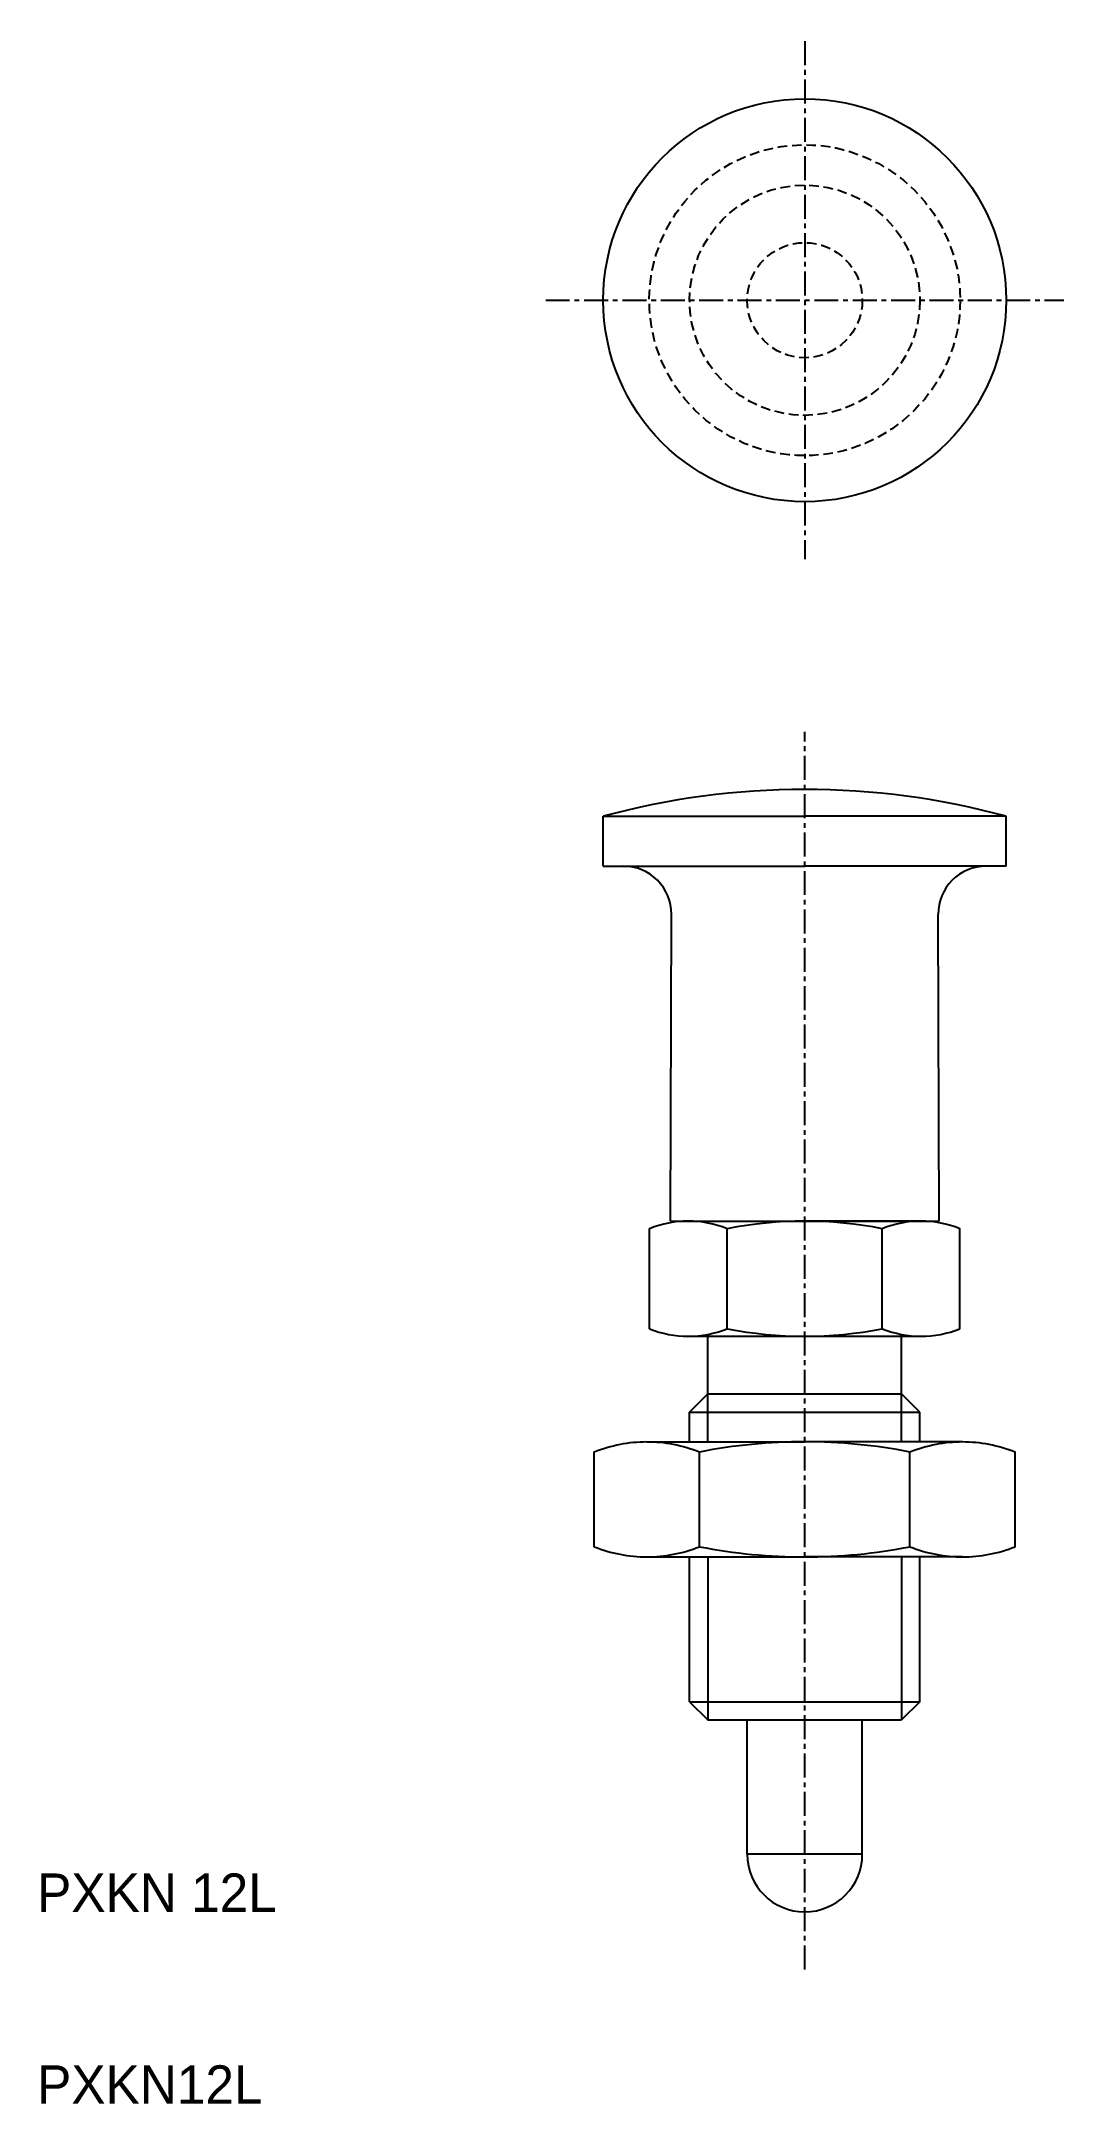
# Model space of a CAD drawing. Extents: x 301 to 354, y 120 to 228.
import ezdxf

# ---------------------------------------------------------------- set-up
doc = ezdxf.new("R2010")
doc.units = 0
doc.linetypes.add('CENTER', pattern=[2, 1.25, -0.25, 0.25, -0.25])
doc.linetypes.add('DASHED', pattern=[0.75, 0.5, -0.25])
doc.layers.get('0').update_dxf_attribs({"linetype": 'CONTINUOUS'})

msp = doc.modelspace()

# ---------------------------------------------------------------- linework, layer by layer
at = {"color": 1, "linetype": 'CENTER'}
for p, q in [((340.47, 227.88), (340.47, 200.88)), ((326.97, 214.38), (353.97, 214.38)), ((340.47, 127.38), (340.47, 191.88))]:
    msp.add_line(p, q, dxfattribs=at)
at = {"color": 7, "linetype": 'CONTINUOUS'}
for p, q in [((329.97, 187.48), (340.47, 187.48)), ((329.97, 184.88), (329.97, 187.48)), ((350.97, 187.48), (340.47, 187.48)), ((350.97, 184.88), (350.97, 187.48)), ((329.97, 184.88), (331.02, 184.88)), ((331.02, 184.88), (340.47, 184.88)), ((349.92, 184.88), (340.47, 184.88)), ((350.97, 184.88), (349.92, 184.88)), ((333.47, 166.38), (333.52, 182.37)), ((347.47, 166.38), (347.42, 182.37)), ((332.38, 160.77), (332.38, 165.99)), ((333.47, 166.38), (347.47, 166.38)), ((334.4, 166.38), (340.47, 166.38)), ((336.42, 160.77), (336.42, 165.99)), ((346.53, 166.38), (340.47, 166.38)), ((344.51, 160.77), (344.51, 165.99)), ((348.55, 160.77), (348.55, 165.99)), ((334.47, 160.38), (340.47, 160.38)), ((335.42, 157.38), (335.42, 160.38)), ((340.47, 160.38), (346.47, 160.38)), ((345.52, 157.38), (345.52, 160.38)), ((334.47, 156.43), (335.42, 157.38)), ((335.42, 157.38), (345.52, 157.38)), ((346.47, 156.43), (345.52, 157.38)), ((334.47, 154.88), (334.47, 156.43)), ((334.47, 156.43), (346.47, 156.43)), ((346.47, 154.88), (346.47, 156.43)), ((332.24, 154.88), (340.47, 154.88)), ((348.69, 154.88), (340.47, 154.88)), ((329.5, 149.41), (329.5, 154.35)), ((334.98, 149.41), (334.98, 154.35)), ((345.95, 149.41), (345.95, 154.35)), ((351.44, 149.41), (351.44, 154.35)), ((332.24, 148.88), (340.47, 148.88)), ((334.47, 141.33), (334.47, 148.88)), ((348.69, 148.88), (340.47, 148.88)), ((346.47, 141.33), (346.47, 148.88)), ((334.47, 141.33), (346.47, 141.33)), ((334.47, 141.33), (335.42, 140.38)), ((346.47, 141.33), (345.52, 140.38)), ((335.42, 140.38), (345.52, 140.38)), ((337.47, 133.38), (337.47, 140.38)), ((343.47, 133.38), (343.47, 140.38)), ((343.47, 133.38), (337.47, 133.38))]:
    msp.add_line(p, q, dxfattribs=at)
at = {"color": 3, "linetype": 'CONTINUOUS'}
for p, q in [((335.42, 154.88), (335.42, 157.38)), ((345.52, 154.88), (345.52, 157.38)), ((335.42, 148.88), (335.42, 140.38)), ((345.52, 148.88), (345.52, 140.38))]:
    msp.add_line(p, q, dxfattribs=at)
at = {"color": 7, "linetype": 'CONTINUOUS'}
msp.add_circle((340.47, 214.38), 10.5, dxfattribs=at)
at = {"color": 3, "linetype": 'DASHED'}
for radius in [8.1, 6, 3]:
    msp.add_circle((340.47, 214.38), radius, dxfattribs=at)
at = {"color": 7, "linetype": 'CONTINUOUS'}
for centre, radius, start, end in [((340.47, 148.8), 40.08, 90, 105.1893), ((340.47, 148.8), 40.08, 74.8107, 90), ((331.02, 182.38), 2.5, 359.8209, 90), ((349.92, 182.38), 2.5, 90, 180.1791), ((334.4, 160.98), 5.4, 68.0126, 111.9874), ((340.47, 145.38), 21, 78.9042, 101.0958), ((346.53, 160.98), 5.4, 68.0126, 111.9874), ((334.4, 165.78), 5.4, 248.0126, 291.9874), ((340.47, 181.38), 21, 258.9042, 281.0958), ((346.53, 165.78), 5.4, 248.0126, 291.9874), ((332.24, 147.55), 7.32, 90, 111.9874), ((332.24, 147.55), 7.32, 68.0126, 90), ((340.47, 126.38), 28.5, 78.9042, 101.0958), ((348.69, 147.55), 7.32, 90, 111.9874), ((348.69, 147.55), 7.32, 68.0126, 90), ((332.24, 156.2), 7.32, 248.0126, 270), ((332.24, 156.2), 7.32, 270, 291.9874), ((340.47, 177.38), 28.5, 258.9042, 281.0958), ((348.69, 156.2), 7.32, 248.0126, 270), ((348.69, 156.2), 7.32, 270, 291.9874), ((340.47, 133.38), 3, 180, 0)]:
    msp.add_arc(centre, radius, start, end, dxfattribs=at)

# ---------------------------------------------------------------- texts
for s, p in [('PXKN 12L', (300.47, 130.38)), ('PXKN12L', (300.47, 120.38))]:
    msp.add_text(s, height=2, dxfattribs=at).set_placement(p)

doc.saveas('drawing.dxf')
